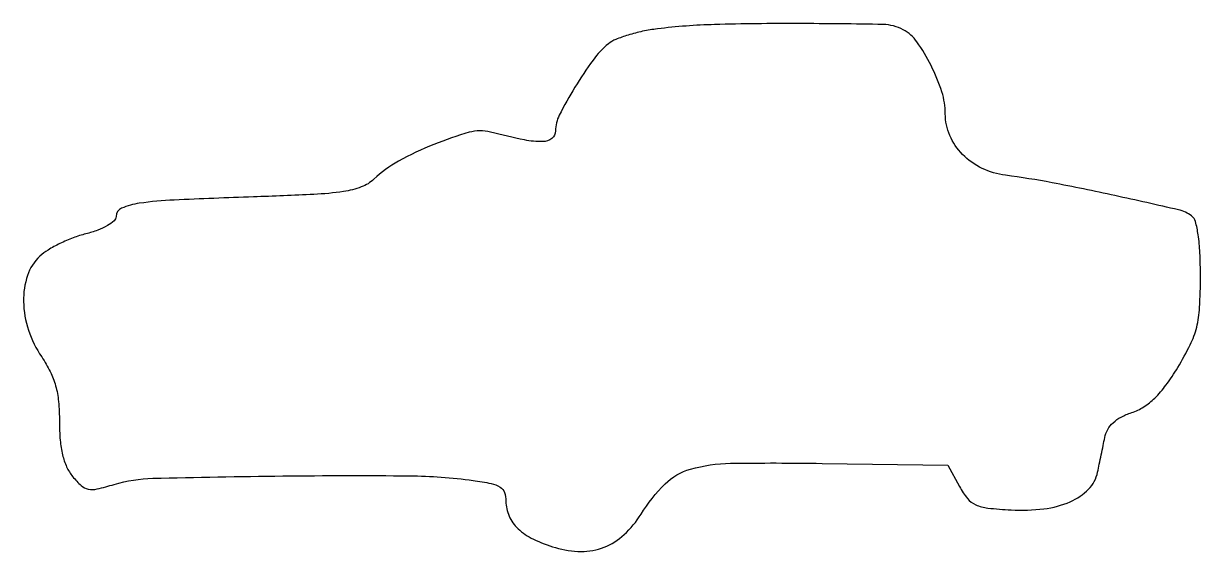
# Model space of a CAD drawing. Extents: x 0 to 166, y 0 to 75.
import ezdxf

# ---------------------------------------------------------------- set-up
doc = ezdxf.new("R2010")
doc.units = 0

msp = doc.modelspace()

# ---------------------------------------------------------------- linework, layer by layer
msp.add_lwpolyline([(89.385655, 74.09423, 0.0218), (87.295195, 73.746059, 0.021801), (85.243005, 73.21718, 0.022256), (83.497715, 72.599167, 0.075952), (82.464863, 71.985028, 0.063108), (80.295089, 69.686969, 0.021207), (77.730598, 65.842191, 0.018436), (75.530083, 61.898604, 0.118575), (75, 59.694813, -0.23397), (74.47164, 58.627504, -0.159784), (73.170052, 58.175029, -0.056681), (70.621668, 58.419311, -0.009424), (65.816674, 59.532486, 0.130934), (62.832299, 59.491046, 0.02753), (57.850487, 57.788447, 0.029828), (52.848081, 55.408903, 0.062719), (49.374177, 52.881796, -0.099801), (47.600322, 51.781392, -0.05257), (45.078737, 51.134143, -0.024544), (40.895188, 50.726476, -0.003591), (32.371232, 50.377825, 0.002792), (21.210153, 49.939157, 0.024399), (16.276896, 49.475769, 0.06456), (13.783486, 48.781971, 0.301265), (13, 47.599663, -0.217911), (12.723238, 46.994784, -0.048404), (11.770697, 46.32073, -0.041008), (10.399037, 45.679781, -0.027128), (8.737223, 45.16405, 0.028734), (6.94116, 44.600329, 0.022664), (5.069453, 43.793716, 0.023184), (3.395524, 42.88233, 0.051316), (2.237223, 42.00638, 0.126203), (0.495651, 39.287446, 0.084472), (-0.059424, 35.616449, 0.075498), (0.631419, 31.572165, 0.069348), (2.5, 27.785188, -0.034008), (3.708476, 25.717237, -0.048377), (4.466153, 23.729599, -0.04411), (4.870675, 21.498346, -0.022801), (5, 18.663838, 0.020469), (5.107202, 16.046342, 0.038714), (5.441897, 13.9625, 0.04776), (6.020437, 12.284899, 0.063365), (6.869132, 10.913287, 0.037513), (8.077791, 9.630488, 0.139141), (9.061988, 9.138386, 0.10376), (10.319426, 9.163082, 0.016171), (12.735152, 9.802503, -0.066833), (18.192533, 10.669936, -0.003267), (36.526356, 10.993121, -0.004928), (54.384855, 11.015205, -0.03191), (63.360429, 10.364076, -0.015225), (65.925407, 9.932583, -0.091742), (67.174738, 9.433463, -0.168172), (67.787834, 8.666736, -0.08553), (68, 7.435505, 0.104956), (68.44589, 5.334738, 0.100254), (69.710301, 3.556621, 0.0776), (71.873045, 2.083556, 0.038006), (74.992883, 0.883986, 0.071055), (78.607683, 0.340528, 0.09525), (81.859414, 0.940894, 0.094018), (84.687216, 2.713725, 0.06754), (87.061658, 5.599764, -0.058871), (90.453524, 9.870683, -0.127749), (94.046868, 11.965908, -0.065031), (99.682011, 12.782388, -0.007356), (112.606834, 12.77333), (130.339398, 12.5), (131.995981, 9.5, 0.045863), (133.130776, 7.82763, 0.114959), (134.293832, 6.936044, 0.078983), (135.996115, 6.469535, 0.014214), (139.281994, 6.201418, 0.042933), (143.909462, 6.353362, 0.07319), (147.636031, 7.363718, 0.095889), (150.210067, 9.132547, 0.14427), (151.485513, 11.518189, 0.00008), (151.718685, 12.643878, 0.000048), (151.995612, 13.982518, 0.000048), (152.271107, 15.31551, 0.000083), (152.49955, 16.4223, -0.078257), (152.927294, 17.560164, -0.077305), (153.685393, 18.516906, -0.066746), (154.801602, 19.302248, -0.040286), (156.294188, 19.932076, 0.062341), (157.998749, 20.741422, 0.052032), (159.568557, 21.989681, 0.041782), (161.123586, 23.793277, 0.020789), (162.794638, 26.308376, 0.020622), (164.563993, 29.51941, 0.054619), (165.46981, 31.976003, 0.047967), (165.883952, 34.748657, 0.013103), (166, 39.176155, 0.011575), (165.923138, 42.495768, 0.024857), (165.677787, 45.043576, 0.029019), (165.297663, 46.883538, 0.167718), (164.75, 47.694292, 0.105082), (162.909877, 48.549296, 0.002682), (153.932032, 50.558854, 0.00637), (145.069019, 52.374868, 0.015624), (138.5, 53.422266, -0.080551), (135.178324, 54.404903, -0.086997), (132.435991, 56.370698, -0.091749), (130.631811, 59.051814, -0.102692), (130, 62.095602, 0.078202), (129.512019, 65.196523, 0.037921), (127.989675, 68.921418, 0.037354), (126.000886, 72.250847, 0.117098), (124.062475, 73.966564, 0.118717), (121.22281, 74.707001, 0.003765), (109.214954, 74.841626, 0.007932), (97.452782, 74.698329, 0.023354)], format="xyb", close=True)

doc.saveas('drawing.dxf')
